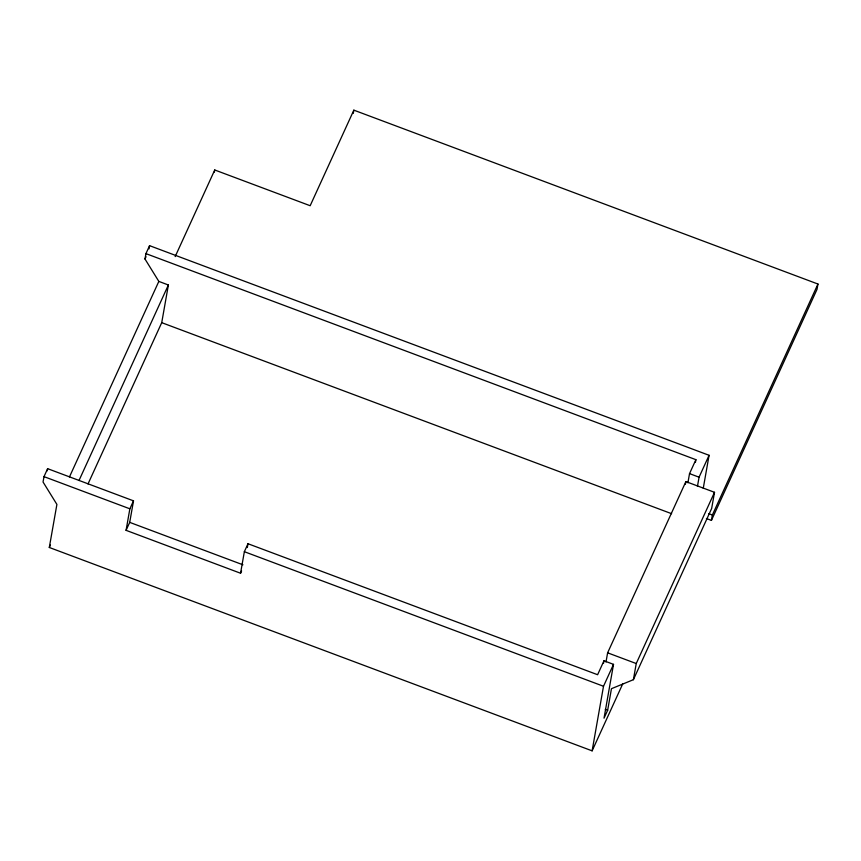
<?xml version="1.0" encoding="UTF-8"?>
<svg xmlns="http://www.w3.org/2000/svg" width="861" height="861" viewBox="0 0 861 861"><rect width="100%" height="100%" fill="white"/><g stroke="black" fill="none" stroke-linecap="round" stroke-linejoin="round"><path stroke-width="1.29" d="M241.597 570.951L240.553 573.232L126.072 530.333L129.71 522.369L133.509 500.844L47.635 468.675L43.997 476.639L43.05 482.02L56.901 504.417L49.303 547.478L592.12 750.846L622.837 683.634M47.258 470.827L47.635 468.675M88.016 483.947L161.728 322.66L168.379 284.991L158.833 281.407L144.982 259.01L145.939 253.629L149.577 245.665L709.077 455.297L703.265 488.241M149.007 248.894L149.577 245.665M126.072 530.333L129.86 508.808L133.509 500.844M214.378 172.135L214.755 169.983L310.164 205.725L353.849 110.154L817.95 284.033L817.003 289.414L711.423 520.388L706.397 518.505M240.553 573.232L244.352 551.697L247.99 543.732L597.609 674.723L603.97 660.785L613.516 664.358L604.024 718.182L607.662 710.217L611.461 688.692L633.395 679.695L711.66 508.453L714.512 492.309L685.883 481.59L607.618 652.821L605.993 662.012M247.322 547.531L247.99 543.732M353.279 113.383L353.849 110.154M603.507 663.411L603.97 660.785M592.12 750.846L603.507 686.26L613.516 664.358M633.395 679.695L636.236 663.54L714.512 492.309M685.421 484.205L685.883 481.59M687.907 482.806L689.532 473.625L695.903 459.677L145.939 253.629M695.43 462.314L695.903 459.677M697.453 486.379L699.067 477.198L709.077 455.297M711.423 520.388L712.37 515.007L817.95 284.033M144.982 259.01L146.026 256.739M69.472 476.908L158.833 281.407M175.17 256.589L214.755 169.983M79.018 480.481L168.379 284.991M49.303 547.478L50.422 545.035M689.532 473.625L699.067 477.198M708.603 513.597L712.37 515.007M161.728 322.66L671.612 513.694M607.618 652.821L636.236 663.54M43.997 476.639L129.86 508.808M244.352 551.697L603.507 686.26M129.71 522.369L242.931 564.794M605.283 709.324L607.662 710.217"/></g></svg>
